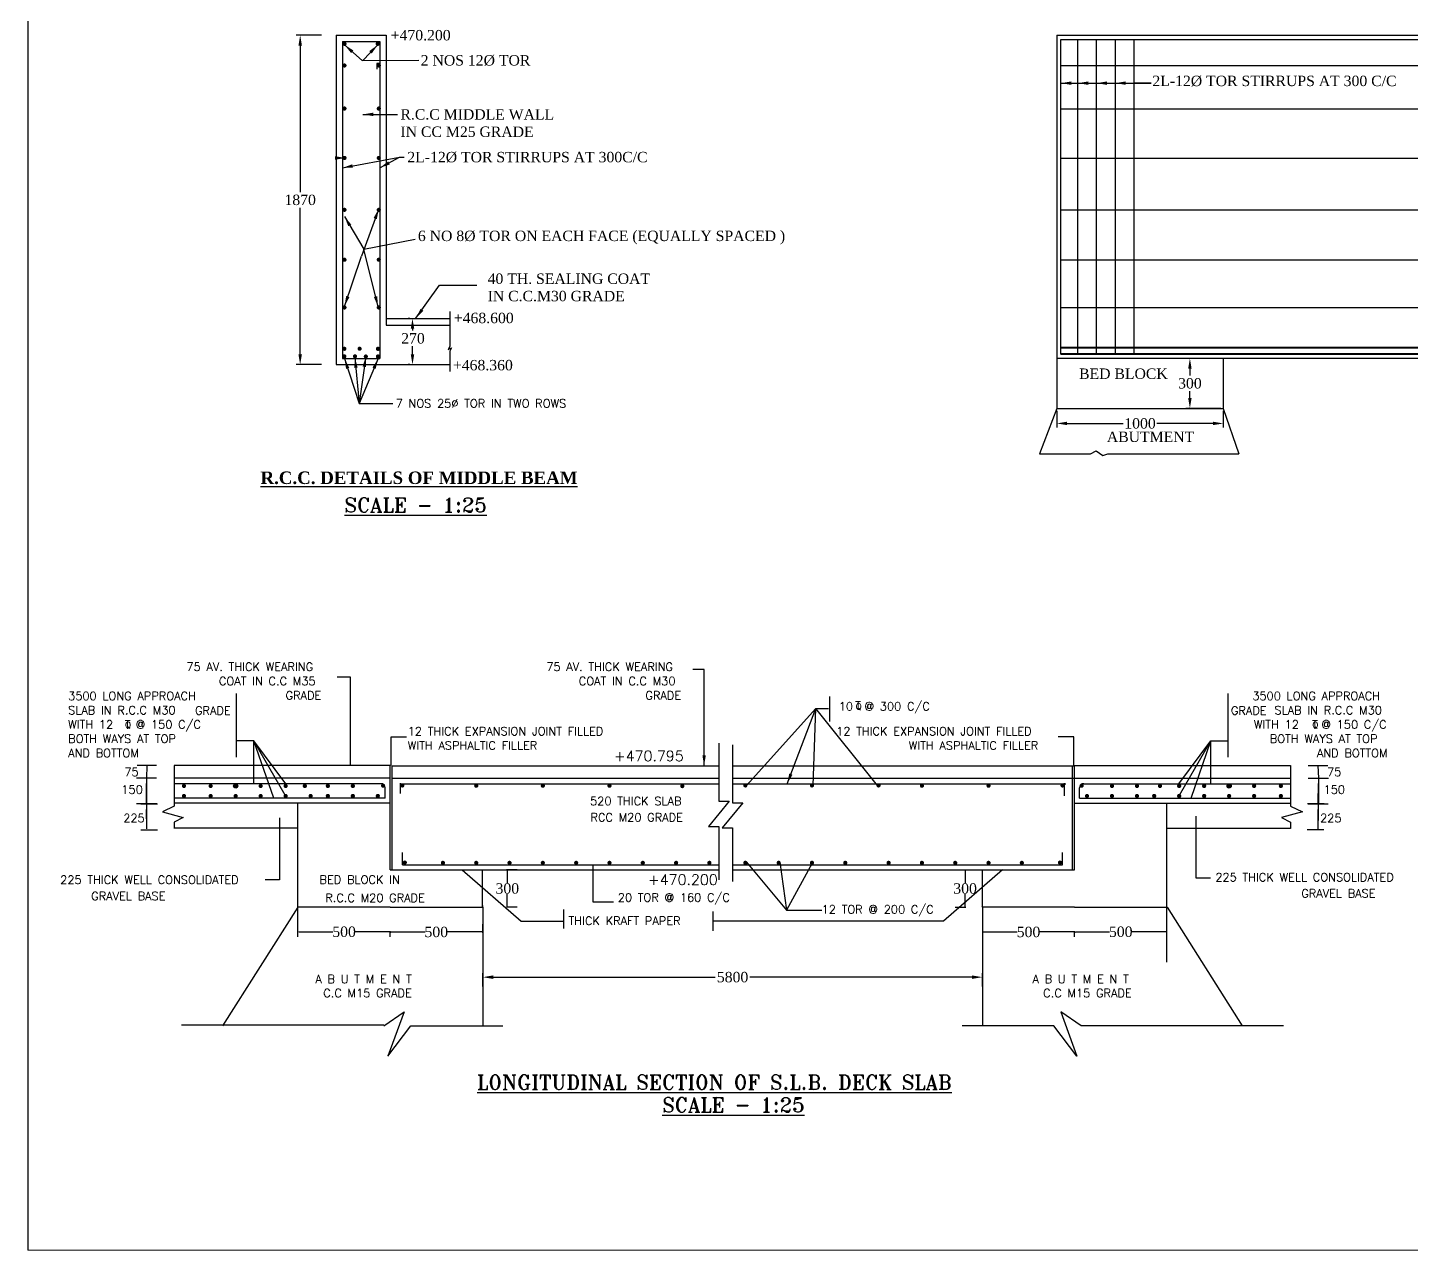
# Model space of a CAD drawing. Header units: millimetres. Extents: x 80 to 6605, y -615 to 2491.
# Drawn here: x 5576.1 to 5908.4, y -615.2 to -321.6 of the extents above; entities that cross this region are included whole.
import ezdxf

# ---------------------------------------------------------------- set-up
doc = ezdxf.new("R2010")
doc.units = ezdxf.units.MM
doc.layers.add('border', color=7, linetype='Continuous')
doc.styles.add('ROMANS', font='romans.shx', dxfattribs={"height": 2.5})
doc.styles.add('ROMANT', font='romant')
doc.styles.add('SIMPLEX', font='simplex.shx')
doc.styles.get("Standard").update_dxf_attribs({"font": 'times.ttf', "height": 2.5})
doc.styles.add('TNR_2.5', font='times.ttf', dxfattribs={"height": 2.5})
doc.dimstyles.new('ISO-25', dxfattribs={"dimtxt": 2.5, "dimasz": 2.5, "dimexe": 1.25, "dimexo": 0.625, "dimtad": 1, "dimlfac": 25, "dimtxsty": 'Standard', "dimcen": 2.5, "dimadec": 0, "dimazin": 0, "dimtfac": 1, "dimtmove": 0, "dimatfit": 3, "dimfxl": 1, "dimarcsym": 0})
doc.dimstyles.get("Standard").update_dxf_attribs({"dimtxt": 0.18, "dimasz": 0.18, "dimexe": 0.18, "dimexo": 0.0625, "dimgap": 0.09, "dimtad": 0, "dimtih": 1, "dimtoh": 1, "dimdec": 4, "dimzin": 0, "dimdsep": 46, "dimtxsty": 'Standard', "dimcen": 0.09, "dimadec": 0, "dimazin": 0, "dimtfac": 1, "dimtdec": 4, "dimtofl": 0, "dimtmove": 0, "dimatfit": 3, "dimfxl": 1, "dimtolj": 1, "dimtzin": 0, "dimarcsym": 0})
doc.dimstyles.new('STYLE_ESH', dxfattribs={"dimtxt": 2.5, "dimasz": 2.5, "dimexe": 1, "dimexo": 0.625, "dimtad": 0, "dimtih": 1, "dimtoh": 1, "dimdec": 0, "dimlfac": 100, "dimzin": 9, "dimdsep": 46, "dimtxsty": 'TNR_2.5', "dimcen": 2.5, "dimadec": 0, "dimazin": 2, "dimtfac": 1, "dimtdec": 0, "dimtofl": 0, "dimtmove": 2, "dimatfit": 3, "dimfxl": 1, "dimarcsym": 0})

# ---------------------------------------------------------------- blocks, each defined once
blk = doc.blocks.new('*D153')
at = {"color": 0, "lineweight": -2, "transparency": 16777216}
for p, q in [((5685.39, -551.79), (5685.39, -548.57)), ((5687.89, -549.57), (5741.23, -549.57)), ((5802.89, -549.57), (5749.55, -549.57)), ((5805.39, -551.79), (5805.39, -548.57))]:
    blk.add_line(p, q, dxfattribs=at)
at = {"color": 0, "transparency": 16777216}
for points in [[(5687.89, -549.15), (5687.89, -549.98), (5685.39, -549.57)], [(5802.89, -549.15), (5802.89, -549.98), (5805.39, -549.57)]]:
    blk.add_solid(points, dxfattribs=at)
at = {"layer": 'Defpoints', "color": 0, "transparency": 16777216}
for p in [(5805.39, -549.57), (5685.39, -552.41), (5805.39, -552.41)]:
    blk.add_point(p, dxfattribs=at)
at = {"color": 0, "transparency": 16777216, "insert": (5745.39, -549.57), "char_height": 2.5, "attachment_point": 5, "style": 'TNR_2.5'}
blk.add_mtext('5800', dxfattribs=at)
blk = doc.blocks.new('*D154')
at = {"color": 0, "lineweight": -2, "transparency": 16777216}
for p, q in [((5693.69, -523.78), (5691.11, -523.78)), ((5691.29, -523.96), (5691.29, -526.92)), ((5691.29, -532.6), (5691.29, -529.64)), ((5693.69, -532.78), (5691.11, -532.78))]:
    blk.add_line(p, q, dxfattribs=at)
at = {"color": 0, "transparency": 16777216}
for points in [[(5691.26, -523.96), (5691.32, -523.96), (5691.29, -523.78)], [(5691.26, -532.6), (5691.32, -532.6), (5691.29, -532.78)]]:
    blk.add_solid(points, dxfattribs=at)
at = {"layer": 'Defpoints', "color": 0, "transparency": 16777216}
for p in [(5691.29, -523.78), (5693.75, -523.78), (5693.75, -532.78)]:
    blk.add_point(p, dxfattribs=at)
at = {"color": 0, "transparency": 16777216, "insert": (5691.29, -528.28), "char_height": 2.5, "attachment_point": 5}
blk.add_mtext('\\A1;300', dxfattribs=at)
blk = doc.blocks.new('*D155')
at = {"color": 0, "lineweight": -2, "transparency": 16777216}
for p, q in [((5641.01, -539.91), (5641.01, -538.5)), ((5641.19, -538.68), (5649.37, -538.68)), ((5662.97, -538.68), (5654.78, -538.68)), ((5663.15, -539.91), (5663.15, -538.5))]:
    blk.add_line(p, q, dxfattribs=at)
at = {"color": 0, "transparency": 16777216}
for points in [[(5641.19, -538.65), (5641.19, -538.71), (5641.01, -538.68)], [(5662.97, -538.65), (5662.97, -538.71), (5663.15, -538.68)]]:
    blk.add_solid(points, dxfattribs=at)
at = {"layer": 'Defpoints', "color": 0, "transparency": 16777216}
for p in [(5641.01, -538.68), (5641.01, -539.97), (5663.15, -539.97)]:
    blk.add_point(p, dxfattribs=at)
at = {"color": 0, "transparency": 16777216, "insert": (5652.08, -538.68), "char_height": 2.5, "attachment_point": 5}
blk.add_mtext('\\A1;500', dxfattribs=at)
blk = doc.blocks.new('*D156')
at = {"color": 0, "lineweight": -2, "transparency": 16777216}
for p, q in [((5685.31, -536.84), (5685.31, -538.9)), ((5663.15, -538.72), (5663.15, -538.9)), ((5663.33, -538.72), (5671.52, -538.72)), ((5685.13, -538.72), (5676.93, -538.72))]:
    blk.add_line(p, q, dxfattribs=at)
at = {"color": 0, "transparency": 16777216}
for points in [[(5663.33, -538.69), (5663.33, -538.75), (5663.15, -538.72)], [(5685.13, -538.69), (5685.13, -538.75), (5685.31, -538.72)]]:
    blk.add_solid(points, dxfattribs=at)
at = {"layer": 'Defpoints', "color": 0, "transparency": 16777216}
for p in [(5685.31, -536.78), (5663.15, -538.66), (5685.31, -538.72)]:
    blk.add_point(p, dxfattribs=at)
at = {"color": 0, "transparency": 16777216, "insert": (5674.23, -538.72), "char_height": 2.5, "attachment_point": 5}
blk.add_mtext('\\A1;500', dxfattribs=at)
blk = doc.blocks.new('*D165')
at = {"color": 0, "lineweight": -2, "transparency": 16777216}
for p, q in [((5805.39, -536.84), (5805.39, -538.9)), ((5805.57, -538.72), (5813.76, -538.72)), ((5827.37, -538.72), (5819.17, -538.72)), ((5827.55, -538.72), (5827.55, -538.9))]:
    blk.add_line(p, q, dxfattribs=at)
at = {"color": 0, "transparency": 16777216}
for points in [[(5805.57, -538.69), (5805.57, -538.75), (5805.39, -538.72)], [(5827.37, -538.69), (5827.37, -538.75), (5827.55, -538.72)]]:
    blk.add_solid(points, dxfattribs=at)
at = {"layer": 'Defpoints', "color": 0, "transparency": 16777216}
for p in [(5805.39, -536.78), (5805.39, -538.72), (5827.55, -538.66)]:
    blk.add_point(p, dxfattribs=at)
at = {"color": 0, "transparency": 16777216, "insert": (5816.47, -538.72), "char_height": 2.5, "attachment_point": 5}
blk.add_mtext('\\A1;500', dxfattribs=at)
blk = doc.blocks.new('*D166')
at = {"color": 0, "lineweight": -2, "transparency": 16777216}
for p, q in [((5827.55, -539.91), (5827.55, -538.5)), ((5827.73, -538.68), (5835.91, -538.68)), ((5849.51, -538.68), (5841.32, -538.68)), ((5849.69, -539.91), (5849.69, -538.5))]:
    blk.add_line(p, q, dxfattribs=at)
at = {"color": 0, "transparency": 16777216}
for points in [[(5827.73, -538.65), (5827.73, -538.71), (5827.55, -538.68)], [(5849.51, -538.65), (5849.51, -538.71), (5849.69, -538.68)]]:
    blk.add_solid(points, dxfattribs=at)
at = {"layer": 'Defpoints', "color": 0, "transparency": 16777216}
for p in [(5827.55, -539.97), (5849.69, -538.68), (5849.69, -539.97)]:
    blk.add_point(p, dxfattribs=at)
at = {"color": 0, "transparency": 16777216, "insert": (5838.62, -538.68), "char_height": 2.5, "attachment_point": 5}
blk.add_mtext('\\A1;500', dxfattribs=at)
blk = doc.blocks.new('*D167')
at = {"color": 0, "lineweight": -2, "transparency": 16777216}
for p, q in [((5798.84, -523.78), (5801.42, -523.78)), ((5801.24, -523.96), (5801.24, -526.92)), ((5801.24, -532.6), (5801.24, -529.64)), ((5798.84, -532.78), (5801.42, -532.78))]:
    blk.add_line(p, q, dxfattribs=at)
at = {"color": 0, "transparency": 16777216}
for points in [[(5801.21, -523.96), (5801.27, -523.96), (5801.24, -523.78)], [(5801.21, -532.6), (5801.27, -532.6), (5801.24, -532.78)]]:
    blk.add_solid(points, dxfattribs=at)
at = {"layer": 'Defpoints', "color": 0, "transparency": 16777216}
for p in [(5798.78, -523.78), (5801.24, -523.78), (5798.78, -532.78)]:
    blk.add_point(p, dxfattribs=at)
at = {"color": 0, "transparency": 16777216, "insert": (5801.24, -528.28), "char_height": 2.5, "attachment_point": 5}
blk.add_mtext('\\A1;300', dxfattribs=at)
blk = doc.blocks.new('*D169')
at = {"color": 0, "lineweight": -2, "transparency": 16777216}
for p, q in [((5823.25, -413.61), (5823.25, -417.6)), ((5863.25, -413.61), (5863.25, -417.6)), ((5825.75, -416.6), (5839.22, -416.6)), ((5860.75, -416.6), (5847.29, -416.6))]:
    blk.add_line(p, q, dxfattribs=at)
at = {"color": 0, "transparency": 16777216}
for points in [[(5825.75, -416.18), (5825.75, -417.01), (5823.25, -416.6)], [(5860.75, -416.18), (5860.75, -417.01), (5863.25, -416.6)]]:
    blk.add_solid(points, dxfattribs=at)
at = {"layer": 'Defpoints', "color": 0, "transparency": 16777216}
for p in [(5823.25, -412.98), (5863.25, -412.98), (5823.25, -416.6)]:
    blk.add_point(p, dxfattribs=at)
at = {"color": 0, "transparency": 16777216, "insert": (5843.25, -416.6), "char_height": 2.5, "attachment_point": 5, "style": 'TNR_2.5'}
blk.add_mtext('1000', dxfattribs=at)
blk = doc.blocks.new('*D170')
at = {"color": 0, "lineweight": -2, "transparency": 16777216}
for p, q in [((5862.63, -400.98), (5854.23, -400.98)), ((5855.23, -403.48), (5855.23, -405.09)), ((5855.23, -410.48), (5855.23, -408.88)), ((5862.63, -412.98), (5854.23, -412.98))]:
    blk.add_line(p, q, dxfattribs=at)
at = {"color": 0, "transparency": 16777216}
for points in [[(5854.81, -403.48), (5855.64, -403.48), (5855.23, -400.98)], [(5854.81, -410.48), (5855.64, -410.48), (5855.23, -412.98)]]:
    blk.add_solid(points, dxfattribs=at)
at = {"layer": 'Defpoints', "color": 0, "transparency": 16777216}
for p in [(5863.25, -400.98), (5855.23, -412.98), (5863.25, -412.98)]:
    blk.add_point(p, dxfattribs=at)
at = {"color": 0, "transparency": 16777216, "insert": (5855.23, -406.98), "char_height": 2.5, "attachment_point": 5, "style": 'TNR_2.5'}
blk.add_mtext('300', dxfattribs=at)
blk = doc.blocks.new('*D264')
at = {"color": 0, "lineweight": -2, "transparency": 16777216}
for p, q in [((5646.69, -323.38), (5640.54, -323.38)), ((5641.54, -325.88), (5641.54, -361.03)), ((5641.54, -399.98), (5641.54, -364.83)), ((5646.69, -402.48), (5640.54, -402.48))]:
    blk.add_line(p, q, dxfattribs=at)
at = {"color": 0, "transparency": 16777216}
for points in [[(5641.12, -325.88), (5641.96, -325.88), (5641.54, -323.38)], [(5641.12, -399.98), (5641.96, -399.98), (5641.54, -402.48)]]:
    blk.add_solid(points, dxfattribs=at)
at = {"layer": 'Defpoints', "color": 0, "transparency": 16777216}
for p in [(5647.31, -323.38), (5641.54, -402.48), (5647.31, -402.48)]:
    blk.add_point(p, dxfattribs=at)
at = {"color": 0, "transparency": 16777216, "insert": (5641.54, -362.93), "char_height": 2.5, "attachment_point": 5, "style": 'TNR_2.5'}
blk.add_mtext('1870', dxfattribs=at)
blk = doc.blocks.new('*D265')
at = {"color": 0, "lineweight": -2, "transparency": 16777216}
for p, q in [((5667.89, -391.38), (5667.51, -391.38)), ((5668.51, -393.88), (5668.51, -394.28)), ((5668.51, -399.98), (5668.51, -398.08)), ((5667.89, -402.48), (5667.51, -402.48))]:
    blk.add_line(p, q, dxfattribs=at)
at = {"color": 0, "transparency": 16777216}
for points in [[(5668.1, -393.88), (5668.93, -393.88), (5668.51, -391.38)], [(5668.1, -399.98), (5668.93, -399.98), (5668.51, -402.48)]]:
    blk.add_solid(points, dxfattribs=at)
at = {"layer": 'Defpoints', "color": 0, "transparency": 16777216}
for p in [(5668.51, -391.38), (5668.51, -402.48), (5668.51, -402.48)]:
    blk.add_point(p, dxfattribs=at)
at = {"color": 0, "transparency": 16777216, "insert": (5668.63, -396.18), "char_height": 2.5, "attachment_point": 5, "style": 'TNR_2.5'}
blk.add_mtext('270', dxfattribs=at)

msp = doc.modelspace()

# ---------------------------------------------------------------- linework, layer by layer
at = {"color": 0}
for p, q in [((5576.08736, -25.15823), (5576.08736, -615.15823)), ((5650.16945, -323.38447), (5650.16945, -402.48447)), ((5650.16945, -323.38447), (5662.16945, -323.38447)), ((5651.66945, -324.88447), (5651.66945, -400.98447)), ((5651.66945, -324.88447), (5660.66945, -324.88447)), ((5660.66945, -324.88447), (5660.66945, -400.98447)), ((5662.16945, -323.38447), (5662.16945, -392.98447)), ((5823.2534, -323.38447), (6017.64165, -323.38447)), ((5823.2534, -323.38447), (6017.64165, -323.38447)), ((5823.2534, -323.38447), (5823.2534, -400.98447)), ((5824.2534, -324.38447), (6017.64165, -324.38447)), ((5824.2534, -399.98447), (5824.2534, -324.38447)), ((5828.33452, -399.98447), (5828.33452, -324.38447)), ((5832.83452, -399.98447), (5832.83452, -324.38447)), ((5837.33452, -399.98447), (5837.33452, -324.38447)), ((5841.83452, -399.98447), (5841.83452, -324.38447)), ((5660.65141, -330.14932), (5659.92801, -330.14932)), ((5659.92801, -330.14932), (5659.92801, -331.5489)), ((5824.2534, -330.6446), (6017.64165, -330.6446)), ((5824.2534, -341.04558), (6017.64165, -341.04558)), ((5824.2534, -352.9035), (6017.64165, -352.9035)), ((5824.2534, -365.33206), (6017.64165, -365.33206)), ((5824.2534, -377.31141), (6017.64165, -377.31141)), ((5824.2534, -388.75598), (6017.64165, -388.75598)), ((5662.16945, -391.38447), (5677.47264, -391.38447)), ((5677.47264, -389.70347), (5677.47264, -398.14972)), ((5662.16945, -392.98447), (5677.47264, -392.98447)), ((5677.47264, -398.14972), (5677.04731, -398.87312)), ((5677.04731, -398.87312), (5677.86099, -398.48438)), ((5677.86099, -398.48438), (5677.50721, -399.26186)), ((5651.66945, -400.98447), (5660.66945, -400.98447)), ((5677.50721, -399.26186), (5677.50721, -404.15624)), ((6017.64165, -400.98447), (5823.2534, -400.98447)), ((5823.2534, -400.98447), (5823.2534, -412.98447)), ((5863.2534, -400.98447), (5863.2534, -412.98447)), ((5650.16945, -402.48447), (5677.50721, -402.48447)), ((5823.2534, -412.98447), (5819.09409, -423.86526)), ((5823.2534, -412.98447), (5863.2534, -412.98447)), ((5849.61746, -412.98447), (5857.29194, -412.98447)), ((5863.2534, -412.98447), (5866.99112, -423.86526)), ((5819.09409, -423.86526), (5831.36008, -423.86526)), ((5831.36008, -423.86526), (5832.69292, -423.19349)), ((5832.69292, -423.19349), (5834.29802, -424.30097)), ((5834.29802, -424.30097), (5835.49159, -423.86526)), ((5835.49159, -423.86526), (5866.99112, -423.86526)), ((5626.26107, -496.72528), (5626.26107, -481.467)), ((5864.43471, -496.72528), (5864.43471, -481.467)), ((5768.76375, -488.16855), (5768.76375, -482.17909)), ((5742.0906, -493.41594), (5742.0906, -507.33136)), ((5745.38969, -493.78216), (5745.38969, -507.69758)), ((5607.03577, -501.76893), (5602.19511, -501.76893)), ((5607.03577, -498.76893), (5602.37453, -498.76893)), ((5604.70515, -498.76893), (5604.61544, -501.76893)), ((5604.61544, -501.76893), (5604.61544, -507.75712)), ((5663.14983, -498.76893), (5611.2632, -498.76893)), ((5611.2632, -498.76893), (5611.2632, -508.48003)), ((5663.14983, -501.76893), (5611.2632, -501.76893)), ((5663.14983, -523.78216), (5663.14983, -498.76893)), ((5663.62983, -498.78216), (5742.0906, -498.78216)), ((5663.62983, -523.78216), (5663.62983, -498.78216)), ((5663.62983, -501.78216), (5742.0906, -501.78216)), ((5745.38969, -498.78216), (5827.54595, -498.78216)), ((5745.38969, -501.78216), (5827.54595, -501.78216)), ((5827.06595, -523.78216), (5827.06595, -498.78216)), ((5827.54595, -498.76893), (5879.43259, -498.76893)), ((5827.54595, -523.78216), (5827.54595, -498.76893)), ((5827.54595, -501.76893), (5879.43259, -501.76893)), ((5879.43259, -498.76893), (5879.43259, -508.48003)), ((5883.66001, -498.76893), (5888.32125, -498.76893)), ((5883.66001, -501.76893), (5888.50067, -501.76893)), ((5885.99063, -498.76893), (5886.08034, -501.76893)), ((5886.08034, -501.76893), (5886.08034, -507.75712)), ((5660.94983, -503.10257), (5611.2632, -503.10257)), ((5661.94983, -506.55712), (5661.94983, -504.10257)), ((5665.60036, -505.44889), (5665.60036, -502.98735)), ((5665.62983, -503.1286), (5742.0906, -503.1286)), ((5745.38969, -503.1286), (5825.45758, -503.1286)), ((5825.09542, -506.05735), (5825.09542, -502.98735)), ((5828.74595, -506.55712), (5828.74595, -504.10257)), ((5829.74595, -503.10257), (5879.43259, -503.10257)), ((5607.08258, -507.96064), (5602.24192, -507.96064)), ((5603.23184, -507.95679), (5607.22952, -507.95679)), ((5661.94983, -506.55712), (5611.2632, -506.55712)), ((5663.14983, -507.75712), (5611.2632, -507.75712)), ((5641.00858, -539.90733), (5641.00858, -507.75712)), ((5744.57372, -507.33136), (5739.6251, -513.37395)), ((5742.0906, -507.33136), (5744.57372, -507.33136)), ((5747.87281, -507.69758), (5742.92418, -513.74017)), ((5745.38969, -507.69758), (5747.87281, -507.69758)), ((5827.54595, -507.75712), (5879.43259, -507.75712)), ((5828.74595, -506.55712), (5879.43259, -506.55712)), ((5849.68721, -545.98216), (5849.68721, -507.75712)), ((5887.46395, -507.95679), (5883.46626, -507.95679)), ((5883.6132, -507.96064), (5888.45386, -507.96064)), ((5611.2632, -508.48003), (5608.44653, -509.85784)), ((5608.44653, -509.85784), (5613.45988, -511.19429)), ((5613.45988, -511.19429), (5611.2632, -512.36295)), ((5882.24925, -509.85784), (5877.2359, -511.19429)), ((5877.2359, -511.19429), (5879.43259, -512.36295)), ((5879.43259, -508.48003), (5882.24925, -509.85784)), ((5603.27865, -514.1485), (5607.27633, -514.1485)), ((5611.2632, -512.36295), (5611.2632, -513.86602)), ((5641.00858, -513.75712), (5611.2632, -513.75712)), ((5739.6251, -513.37395), (5742.0906, -513.37395)), ((5742.0906, -513.37395), (5742.0906, -526.19156)), ((5742.92418, -513.74017), (5745.38969, -513.74017)), ((5745.38969, -513.74017), (5745.38969, -526.55778)), ((5849.68721, -513.75712), (5879.43259, -513.75712)), ((5879.43259, -512.36295), (5879.43259, -513.86602)), ((5887.41714, -514.1485), (5883.41945, -514.1485)), ((5666.09452, -522.58216), (5666.09452, -519.64629)), ((5824.60126, -522.58216), (5824.60126, -519.64629)), ((5663.14983, -523.78216), (5742.0906, -523.78216)), ((5663.62983, -523.78216), (5742.0906, -523.78216)), ((5666.09452, -522.58216), (5742.0906, -522.58216)), ((5685.30609, -532.78216), (5685.30609, -523.78216)), ((5745.38969, -522.58216), (5824.60126, -522.58216)), ((5805.38969, -532.78216), (5805.38969, -523.78216)), ((5640.96202, -532.78216), (5622.89496, -561.26161)), ((5663.14983, -532.78216), (5641.00858, -532.78216)), ((5663.14983, -532.78216), (5685.38969, -532.78216)), ((5704.84288, -537.90328), (5704.84288, -533.29221)), ((5740.76086, -538.4073), (5740.76086, -533.79623)), ((5827.54595, -532.78216), (5805.30609, -532.78216)), ((5827.54595, -532.78216), (5849.68721, -532.78216)), ((5849.73376, -532.78216), (5867.80082, -561.26161)), ((5661.61158, -561.26161), (5666.4866, -557.90616)), ((5666.4866, -557.90616), (5662.58658, -568.50378)), ((5829.0842, -561.26161), (5824.20919, -557.90616)), ((5824.20919, -557.90616), (5828.1092, -568.50378)), ((5612.9961, -561.02812), (5661.61158, -561.02812)), ((5662.58658, -568.50378), (5668.1116, -561.26161)), ((5668.1116, -561.26161), (5690.17669, -561.26161)), ((5822.58418, -561.26161), (5800.51909, -561.26161)), ((5828.1092, -568.50378), (5822.58418, -561.26161)), ((5877.69968, -561.26161), (5829.0842, -561.26161))]:
    msp.add_line(p, q, dxfattribs=at)
at = {"color": 0, "lineweight": 40}
for p, q in [((6017.64165, -398.48447), (5824.2534, -398.48447)), ((6017.64165, -399.98447), (5824.2534, -399.98447))]:
    msp.add_line(p, q, dxfattribs=at)
at = {"color": 0, "ltscale": 0.5}
for p, q in [((5655.67995, -411.80501), (5663.76457, -411.80501)), ((5745.38969, -523.78216), (5827.54595, -523.78216)), ((5685.38969, -532.78216), (5685.38969, -561.26161)), ((5805.38969, -532.78216), (5805.38969, -561.26161))]:
    msp.add_line(p, q, dxfattribs=at)
at = {"color": 0, "const_width": 0.5}
for points in [[(5652.17808, -325.68854, 1), (5652.17808, -325.18854, 1)], [(5660.17108, -325.68854, 1), (5660.17108, -325.18854, 1)], [(5652.17808, -330.8946, 1), (5652.17808, -330.3946, 1)], [(5660.41945, -330.8946, 1), (5660.41945, -330.3946, 1)], [(5652.17808, -341.23471, 1), (5652.17808, -340.73471, 1)], [(5660.41945, -341.23471, 1), (5660.41945, -340.73471, 1)], [(5652.17808, -353.10177, 1), (5652.17808, -352.60177, 1)], [(5660.41945, -353.10177, 1), (5660.41945, -352.60177, 1)], [(5652.17808, -365.55449, 1), (5652.17808, -365.05449, 1)], [(5660.41945, -365.55449, 1), (5660.41945, -365.05449, 1)], [(5652.17808, -377.54372, 1), (5652.17808, -377.04372, 1)], [(5660.41945, -377.54372, 1), (5660.41945, -377.04372, 1)], [(5652.17808, -389.00479, 1), (5652.17808, -388.50479, 1)], [(5660.41945, -389.00479, 1), (5660.41945, -388.50479, 1)], [(5652.149, -398.92192, 1), (5652.149, -398.42192, 1)], [(5655.81427, -398.91318, 1), (5655.81427, -398.41318, 1)], [(5660.21821, -398.93549, 1), (5660.21821, -398.43549, 1)], [(5652.149, -400.75055, 1), (5652.149, -400.25055, 1)], [(5654.70316, -400.74182, 1), (5654.70316, -400.24182, 1)], [(5657.30117, -400.78002, 1), (5657.30117, -400.28002, 1)], [(5660.21821, -400.76412, 1), (5660.21821, -400.26412, 1)], [(5613.3662, -503.65547, 1), (5613.8662, -503.65547, 1)], [(5619.79285, -503.65435, 1), (5620.29285, -503.65435, 1)], [(5625.79285, -503.65435, 1), (5626.29285, -503.65435, 1)], [(5631.79285, -503.65435, 1), (5632.29285, -503.65435, 1)], [(5637.79285, -503.65435, 1), (5638.29285, -503.65435, 1)], [(5642.40413, -503.65435, 1), (5642.90413, -503.65435, 1)], [(5647.9341, -503.65435, 1), (5648.4341, -503.65435, 1)], [(5653.9341, -503.65435, 1), (5654.4341, -503.65435, 1)], [(5661.20158, -503.57986, 1), (5661.70158, -503.57986, 1)], [(5665.81519, -503.53424, 1), (5666.31519, -503.53424, 1)], [(5683.5744, -503.59934, 1), (5684.0744, -503.59934, 1)], [(5699.5744, -503.59934, 1), (5700.0744, -503.59934, 1)], [(5715.5744, -503.59934, 1), (5716.0744, -503.59934, 1)], [(5733.06816, -503.68699, 1), (5733.56816, -503.68699, 1)], [(5748.21053, -503.52603, 1), (5748.71053, -503.52603, 1)], [(5764.21053, -503.52603, 1), (5764.71053, -503.52603, 1)], [(5780.21053, -503.52603, 1), (5780.71053, -503.52603, 1)], [(5791.12138, -503.59934, -1), (5790.62138, -503.59934, -1)], [(5807.12138, -503.59934, -1), (5806.62138, -503.59934, -1)], [(5824.88059, -503.53424, -1), (5824.38059, -503.53424, -1)], [(5829.49421, -503.57986, -1), (5828.99421, -503.57986, -1)], [(5836.76168, -503.65435, -1), (5836.26168, -503.65435, -1)], [(5842.76168, -503.65435, -1), (5842.26168, -503.65435, -1)], [(5848.29165, -503.65435, -1), (5847.79165, -503.65435, -1)], [(5852.90294, -503.65435, -1), (5852.40294, -503.65435, -1)], [(5858.90294, -503.65435, -1), (5858.40294, -503.65435, -1)], [(5864.90294, -503.65435, -1), (5864.40294, -503.65435, -1)], [(5870.90294, -503.65435, -1), (5870.40294, -503.65435, -1)], [(5877.32958, -503.65547, -1), (5876.82958, -503.65547, -1)], [(5613.3662, -506.05712, 1), (5613.8662, -506.05712, 1)], [(5619.79285, -506.056, 1), (5620.29285, -506.056, 1)], [(5625.79285, -506.056, 1), (5626.29285, -506.056, 1)], [(5631.79285, -506.056, 1), (5632.29285, -506.056, 1)], [(5637.79285, -506.056, 1), (5638.29285, -506.056, 1)], [(5643.79285, -506.056, 1), (5644.29285, -506.056, 1)], [(5647.9341, -506.056, 1), (5648.4341, -506.056, 1)], [(5653.9341, -506.056, 1), (5654.4341, -506.056, 1)], [(5659.9341, -506.056, 1), (5660.4341, -506.056, 1)], [(5830.76168, -506.056, -1), (5830.26168, -506.056, -1)], [(5836.76168, -506.056, -1), (5836.26168, -506.056, -1)], [(5842.76168, -506.056, -1), (5842.26168, -506.056, -1)], [(5846.90294, -506.056, -1), (5846.40294, -506.056, -1)], [(5852.90294, -506.056, -1), (5852.40294, -506.056, -1)], [(5858.90294, -506.056, -1), (5858.40294, -506.056, -1)], [(5864.90294, -506.056, -1), (5864.40294, -506.056, -1)], [(5870.90294, -506.056, -1), (5870.40294, -506.056, -1)], [(5877.32958, -506.05712, -1), (5876.82958, -506.05712, -1)], [(5666.42, -522.04935, 1), (5666.92, -522.04935, 1)], [(5675.5744, -522.11445, 1), (5676.0744, -522.11445, 1)], [(5683.5744, -522.11445, 1), (5684.0744, -522.11445, 1)], [(5691.5744, -522.11445, 1), (5692.0744, -522.11445, 1)], [(5699.5744, -522.11445, 1), (5700.0744, -522.11445, 1)], [(5707.5744, -522.11445, 1), (5708.0744, -522.11445, 1)], [(5715.5744, -522.11445, 1), (5716.0744, -522.11445, 1)], [(5723.5744, -522.11445, 1), (5724.0744, -522.11445, 1)], [(5731.5744, -522.11445, 1), (5732.0744, -522.11445, 1)], [(5739.5744, -522.11445, 1), (5740.0744, -522.11445, 1)], [(5748.21053, -522.11445, 1), (5748.71053, -522.11445, 1)], [(5756.21053, -522.11445, 1), (5756.71053, -522.11445, 1)], [(5764.21053, -522.11445, 1), (5764.71053, -522.11445, 1)], [(5772.21053, -522.11445, 1), (5772.71053, -522.11445, 1)], [(5783.12138, -522.11445, -1), (5782.62138, -522.11445, -1)], [(5791.12138, -522.11445, -1), (5790.62138, -522.11445, -1)], [(5799.12138, -522.11445, -1), (5798.62138, -522.11445, -1)], [(5807.12138, -522.11445, -1), (5806.62138, -522.11445, -1)], [(5815.12138, -522.11445, -1), (5814.62138, -522.11445, -1)], [(5824.27578, -522.04935, -1), (5823.77578, -522.04935, -1)]]:
    msp.add_lwpolyline(points, format="xyb", close=True, dxfattribs=at)
at = {"color": 0}
msp.add_lwpolyline([(5830.83452, -334.89028), (5837.33452, -334.89028), (5841.83452, -334.89028)], dxfattribs=at)
for centre in [(5626.04805, -503.64326), (5864.64773, -503.64326)]:
    msp.add_circle(centre, 0.49988, dxfattribs=at)
for centre, start, end in [((5660.94983, -504.10257), 0, 90), ((5829.74595, -504.10257), 90, 180), ((5686.30609, -532.36268), 180, 197.4415508), ((5804.38969, -532.36268), 342.5584492, 0)]:
    msp.add_arc(centre, 1, start, end, dxfattribs=at)
at = {"layer": 'border', "color": 0, "lineweight": 5}
for p, q in [((5576.08736, -15.15823), (5576.08736, -615.15823)), ((5576.08736, -615.15823), (6436.08736, -615.15823))]:
    msp.add_line(p, q, dxfattribs=at)

# ---------------------------------------------------------------- texts
at = {"color": 0}
for s, p in [('BED BLOCK', (5828.61087, -405.90477)), ('ABUTMENT', (5835.286, -421.05782))]:
    msp.add_text(s, height=2.5, dxfattribs=at).set_placement(p)
for s, height, style, p in [('%%USCALE - 1:25', 3.5, 'ROMANT', (5652.1647, -437.93947)), ('75 AV. THICK WEARING', 2, 'SIMPLEX', (5614.222, -476.03872)), ('75 AV. THICK WEARING', 2, 'SIMPLEX', (5700.64971, -476.03872)), ('COAT IN C.C M35', 2, 'SIMPLEX', (5622.02202, -479.46729)), ('COAT IN C.C M30', 2, 'SIMPLEX', (5708.44973, -479.46729)), ('3500 LONG APPROACH', 2, 'SIMPLEX', (5585.81119, -483.03246)), ('GRADE', 2, 'SIMPLEX', (5638.0333, -482.9137)), ('GRADE', 2, 'SIMPLEX', (5724.46101, -482.9137)), ('3500 LONG APPROACH', 2, 'SIMPLEX', (5870.21792, -483.03246)), ('SLAB IN R.C.C M30', 2, 'SIMPLEX', (5585.81119, -486.46103)), ('GRADE', 2, 'SIMPLEX', (5616.28124, -486.54099)), ('10  @ 300 C/C', 2, 'SIMPLEX', (5770.8965, -485.5311)), ('T ', 2, 'SIMPLEX', (5774.84688, -485.34115)), ('Q', 1.5, 'SIMPLEX', (5774.96957, -485.29835)), ('GRADE', 2, 'SIMPLEX', (5865.08121, -486.54099)), ('SLAB IN R.C.C M30', 2, 'SIMPLEX', (5875.55126, -486.46103)), ('WITH 12   @ 150 C/C', 2, 'SIMPLEX', (5585.81119, -489.88961)), ('T ', 2, 'SIMPLEX', (5599.38944, -489.97293)), ('Q', 1.5, 'SIMPLEX', (5599.49155, -489.74853)), ('WITH 12   @ 150 C/C', 2, 'SIMPLEX', (5870.59888, -489.88961)), ('T ', 2, 'SIMPLEX', (5884.55741, -489.97293)), ('Q', 1.5, 'SIMPLEX', (5884.64578, -489.74853)), ('BOTH WAYS AT TOP', 2, 'SIMPLEX', (5585.81119, -493.31818)), ('12 THICK EXPANSION JOINT FILLED', 2, 'SIMPLEX', (5667.37808, -491.5082)), ('12 THICK EXPANSION JOINT FILLED', 2, 'SIMPLEX', (5770.27008, -491.5082)), ('BOTH WAYS AT TOP', 2, 'SIMPLEX', (5874.4084, -493.31818)), ('AND BOTTOM', 2, 'SIMPLEX', (5585.81119, -496.74675)), ('WITH ASPHALTIC FILLER', 2, 'SIMPLEX', (5667.37808, -494.93677)), ('WITH ASPHALTIC FILLER', 2, 'SIMPLEX', (5787.69865, -494.93677)), ('AND BOTTOM', 2, 'SIMPLEX', (5885.74173, -496.74675)), ('+470.795', 2.5, 'ROMANS', (5716.93592, -497.69562)), ('75', 2, 'SIMPLEX', (5599.29047, -501.27972)), ('75', 2, 'SIMPLEX', (5888.16721, -501.27972)), ('150', 2, 'SIMPLEX', (5598.58769, -505.51903)), ('150', 2, 'SIMPLEX', (5887.34618, -505.51903)), ('520 THICK SLAB', 2, 'SIMPLEX', (5711.16318, -508.27638)), ('225', 2, 'SIMPLEX', (5599.05164, -512.36295)), ('RCC M20 GRADE', 2, 'SIMPLEX', (5711.25193, -512.1853)), ('225', 2, 'SIMPLEX', (5886.50129, -512.36295)), ('+470.200', 2.5, 'ROMANS', (5725.10751, -527.39486)), ('225 THICK WELL CONSOLIDATED', 2, 'SIMPLEX', (5861.34122, -526.56264)), ('225 THICK WELL CONSOLIDATED', 2, 'SIMPLEX', (5583.89704, -527.19295)), ('BED BLOCK IN ', 2, 'SIMPLEX', (5646.19132, -527.13768)), ('GRAVEL BASE', 2, 'SIMPLEX', (5591.35187, -531.08207)), (' R.C.C M20 GRADE', 2, 'SIMPLEX', (5646.19132, -531.52048)), ('20 TOR @ 160 C/C', 2, 'SIMPLEX', (5717.82489, -531.43717)), ('GRAVEL BASE', 2, 'SIMPLEX', (5881.98163, -530.45177)), ('THICK KRAFT PAPER', 2, 'SIMPLEX', (5705.98838, -537.03641)), ('12 TOR @ 200 C/C', 2, 'SIMPLEX', (5766.78821, -534.28978)), ('A B U T M E N T', 2, 'SIMPLEX', (5645.17899, -551.02228)), ('A B U T M E N T', 2, 'SIMPLEX', (5817.42155, -551.02228)), ('C.C M15 GRADE', 2, 'SIMPLEX', (5647.07931, -554.38841)), ('C.C M15 GRADE', 2, 'SIMPLEX', (5819.99742, -554.38841)), ('%%ULONGITUDINAL SECTION OF S.L.B. DECK SLAB', 3.5, 'ROMANT', (5684.01756, -576.55646)), ('%%USCALE - 1:25', 3.5, 'ROMANT', (5728.48872, -581.999))]:
    msp.add_text(s, height=height, dxfattribs=dict(at, style=style)).set_placement(p)
at = {"color": 0, "char_height": 2.5, "attachment_point": 1}
for s, insert, width in [('+470.200', (5663.27535, -322.11885), 26.0851), ('2 NOS 12%%C TOR', (5670.4896, -328.15107), 26.0851), ('2L-12%%c TOR STIRRUPS AT 300 C/C', (5846.22283, -333.09532), 90.9920635), ('R.C.C MIDDLE WALL \\PIN CC M25 GRADE', (5665.62171, -341.14044), 44.8520478), ('2L-12%%c TOR STIRRUPS AT 300C/C ', (5667.27448, -351.39325), 90.9920635), ('6 NO 8%%c TOR ON EACH FACE (EQUALLY SPACED )', (5669.81207, -370.30622), 112.5587955), ('40 TH. SEALING COAT\\PIN C.C.M30 GRADE ', (5686.5575, -380.59292), 90.9920635), ('+468.600', (5678.42434, -390.0199), 26.0851), ('+468.360', (5678.2151, -401.35032), 26.0851)]:
    msp.add_mtext(s, dxfattribs=dict(at, insert=insert, width=width))
at = {"color": 0, "insert": (5664.4713, -410.7964), "char_height": 2, "attachment_point": 1, "style": 'SIMPLEX'}
msp.add_mtext('7 NOS 25%%C TOR IN TWO ROWS ', dxfattribs=at)
at = {"color": 0, "insert": (5632.00644, -428.14309), "char_height": 3, "attachment_point": 1}
msp.add_mtext('{\\fTimes New Roman|b1|i0|c0|p18;\\LR.C.C. DETAILS OF MIDDLE BEAM}', dxfattribs=at)

# ---------------------------------------------------------------- dimensions: what is measured, and where the dimension line sits
at = {"color": 0}
for base, p1, p2, text, picture, middle in [((5641.54149, -402.48447), (5647.3144, -323.38447), (5647.3144, -402.48447), '1870', '*D264', (5641.54149, -362.93447)), ((5855.22689, -412.98447), (5863.2534, -400.98447), (5863.2534, -412.98447), '300', '*D170', (5855.22689, -406.98447))]:
    dim = msp.add_linear_dim(base=base, p1=p1, p2=p2, angle=90, text=text, dimstyle='STYLE_ESH', dxfattribs=at)
    dim.commit()
    dim.dimension.update_dxf_attribs({"geometry": picture, "text_midpoint": middle})
dim = msp.add_linear_dim(base=(5668.51253, -402.48447), p1=(5668.51253, -391.38447), p2=(5668.51253, -402.48447), angle=90, text='270', dimstyle='STYLE_ESH', dxfattribs=at)
dim.commit()
dim.dimension.update_dxf_attribs({"geometry": '*D265', "text_midpoint": (5668.63483, -396.17599), "dimtype": 160})
for base, p1, p2, text, picture, middle in [((5823.2534, -416.59763), (5863.2534, -412.98447), (5823.2534, -412.98447), '1000', '*D169', (5843.2534, -416.59763)), ((5805.38969, -549.56613), (5685.38969, -552.41353), (5805.38969, -552.41353), '5800', '*D153', (5745.38969, -549.56613))]:
    dim = msp.add_linear_dim(base=base, p1=p1, p2=p2, text=text, dimstyle='STYLE_ESH', dxfattribs=at)
    dim.commit()
    dim.dimension.update_dxf_attribs({"geometry": picture, "text_midpoint": middle})
for base, p1, p2, angle, text, picture, middle in [((5691.28684, -523.78216), (5693.75401, -532.78216), (5693.75401, -523.78216), 90, '300', '*D154', (5691.28684, -528.28216)), ((5801.24236, -523.78216), (5798.77519, -532.78216), (5798.77519, -523.78216), 90, '300', '*D167', (5801.24236, -528.28216)), ((5805.38969, -538.71983), (5827.54595, -538.66092), (5805.38969, -536.7782), 180, '500', '*D165', (5816.46782, -538.71983)), ((5849.68721, -538.68416), (5827.54595, -539.96983), (5849.68721, -539.96983), 180, '500', '*D166', (5838.61658, -538.68416))]:
    dim = msp.add_linear_dim(base=base, p1=p1, p2=p2, angle=angle, text=text, dimstyle='Standard', override={"dimscale": 1}, dxfattribs=at)
    dim.commit()
    dim.dimension.update_dxf_attribs({"geometry": picture, "text_midpoint": middle})
for base, p1, p2, picture, middle in [((5641.00858, -538.68416), (5663.14983, -539.96983), (5641.00858, -539.96983), '*D155', (5652.0792, -538.68416)), ((5685.30609, -538.71983), (5663.14983, -538.66092), (5685.30609, -536.7782), '*D156', (5674.22796, -538.71983))]:
    dim = msp.add_linear_dim(base=base, p1=p1, p2=p2, text='500', dimstyle='Standard', override={"dimscale": 1}, dxfattribs=at)
    dim.commit()
    dim.dimension.update_dxf_attribs({"geometry": picture, "text_midpoint": middle})

# ---------------------------------------------------------------- leaders
for points in [[(5652.17808, -325.68854), (5656.38649, -329.42255), (5670.00868, -329.3457)], [(5660.17108, -325.68854), (5656.55173, -329.42162)], [(5656.62338, -342.39044), (5664.90193, -342.39044)], [(5652.18073, -401.01112), (5655.67995, -411.80501)], [(5654.70316, -400.74182), (5655.67995, -411.80501)], [(5657.30117, -400.53002), (5655.67995, -411.7153)], [(5660.26124, -401.04162), (5655.67995, -411.80501)]]:
    msp.add_leader(points, dimstyle='STYLE_ESH', dxfattribs=at)
for points, dimstyle, override in [([(5824.2534, -334.89028), (5832.83452, -334.89028), (5837.33452, -334.89028)], 'ISO-25', {"dimgap": 0.625, "dimtad": 0}), ([(5828.33452, -334.89028), (5836.91564, -334.89028), (5841.41564, -334.89028)], 'ISO-25', {"dimgap": 0.625, "dimtad": 0}), ([(5832.83452, -334.89028), (5841.41564, -334.89028), (5845.91564, -334.89028)], 'ISO-25', {"dimgap": 0.625, "dimtad": 0}), ([(5837.33452, -334.89028), (5845.91564, -334.89028), (5841.83452, -334.89028)], 'ISO-25', {"dimgap": 0.625, "dimtad": 0}), ([(5652.42808, -352.85177), (5651.77632, -352.85177)], 'STYLE_ESH', {"dimgap": 0.625, "dimtad": 0}), ([(5651.66945, -355.23449), (5665.38681, -352.68012)], 'STYLE_ESH', {"dimgap": 0.625, "dimtad": 0}), ([(5660.66945, -355.22355), (5665.38681, -352.68012), (5666.50645, -352.68012)], 'STYLE_ESH', {"dimgap": 0.625, "dimtad": 0}), ([(5660.41945, -365.05449), (5656.22744, -376.43641)], 'STYLE_ESH', {"dimgap": 0.625, "dimtad": 0}), ([(5652.17808, -366.8946), (5656.83562, -374.78511), (5669.17888, -372.32623)], 'STYLE_ESH', {"dimgap": 0.625, "dimtad": 0}), ([(5660.24628, -388.57447), (5656.83562, -374.78511)], 'STYLE_ESH', {"dimgap": 0.625, "dimtad": 0}), ([(5652.17808, -388.50479), (5656.22744, -376.43641)], 'STYLE_ESH', {"dimgap": 0.625, "dimtad": 0}), ([(5653.64409, -498.76893), (5653.64409, -477.52022), (5650.45109, -477.52022)], 'Standard', {"dimscale": 1}), ([(5738.55579, -498.78216), (5738.55579, -475.66275), (5735.87761, -475.66275)], 'STYLE_ESH', {"dimgap": 0.625, "dimtad": 0}), ([(5748.71053, -503.52603), (5765.3933, -485.09162)], 'Standard', {"dimscale": 1}), ([(5764.71053, -503.52603), (5765.3933, -485.09162), (5768.41545, -485.09162)], 'Standard', {"dimscale": 1}), ([(5780.21144, -503.50468), (5765.3933, -485.09162)], 'Standard', {"dimscale": 1}), ([(5630.42732, -503.06086), (5630.42732, -492.78561), (5626.26107, -492.78561)], 'Standard', {"dimscale": 1}), ([(5637.95223, -505.823), (5630.42732, -492.78561)], 'Standard', {"dimscale": 1}), ([(5638.10655, -503.10257), (5630.42732, -492.78561)], 'Standard', {"dimscale": 1}), ([(5635.18356, -506.55712), (5630.42732, -492.78561)], 'Standard', {"dimscale": 1}), ([(5663.37256, -498.76893), (5663.37256, -491.88251), (5667.08796, -491.88251)], 'Standard', {"dimscale": 1}), ([(5827.32322, -498.76893), (5827.32322, -491.88251), (5823.60782, -491.88251)], 'Standard', {"dimscale": 1}), ([(5852.58924, -503.10257), (5860.26846, -492.78561)], 'Standard', {"dimscale": 1}), ([(5852.74355, -505.823), (5860.26846, -492.78561)], 'Standard', {"dimscale": 1}), ([(5855.51222, -506.55712), (5860.26846, -492.78561)], 'Standard', {"dimscale": 1}), ([(5860.26846, -503.06086), (5860.26846, -492.78561), (5864.43471, -492.78561)], 'Standard', {"dimscale": 1}), ([(5604.61544, -501.76893), (5604.61544, -505.79389)], 'Standard', {"dimscale": 1}), ([(5886.08034, -501.76893), (5886.08034, -505.79389)], 'Standard', {"dimscale": 1}), ([(5604.62702, -507.75712), (5604.61544, -503.08638)], 'Standard', {"dimscale": 1}), ([(5886.06876, -507.75712), (5886.08034, -503.08638)], 'Standard', {"dimscale": 1}), ([(5604.66225, -507.96064), (5604.66225, -511.9856)], 'Standard', {"dimscale": 1}), ([(5886.03353, -507.96064), (5886.03353, -511.9856)], 'Standard', {"dimscale": 1}), ([(5604.67383, -513.94883), (5604.66225, -509.27809)], 'Standard', {"dimscale": 1}), ([(5636.59335, -511.30902), (5636.59335, -526.15755), (5633.09432, -526.15755)], 'Standard', {"dimscale": 1}), ([(5856.66767, -510.87971), (5856.66767, -525.72824), (5860.1667, -525.72824)], 'Standard', {"dimscale": 1}), ([(5886.02195, -513.94883), (5886.03353, -509.27809)], 'Standard', {"dimscale": 1}), ([(5680.48244, -523.78216), (5694.60852, -536.10177), (5704.84288, -536.10177)], 'Standard', {"dimscale": 1}), ([(5711.84828, -522.58216), (5711.84828, -531.477), (5716.80754, -531.477)], 'Standard', {"dimscale": 1}), ([(5810.21334, -523.78216), (5796.08726, -536.10177), (5740.76086, -536.10177)], 'Standard', {"dimscale": 1}), ([(5748.74354, -521.95322), (5758.31025, -533.48279)], 'Standard', {"dimscale": 1}), ([(5756.74354, -521.95322), (5758.31025, -533.48279)], 'Standard', {"dimscale": 1}), ([(5764.49354, -522.20322), (5758.31025, -533.48279), (5766.83398, -533.48279)], 'Standard', {"dimscale": 1})]:
    msp.add_leader(points, dimstyle=dimstyle, override=override, dxfattribs=at)
at = {"color": 0, "ltscale": 0.5}
msp.add_leader([(5669.34379, -391.34919), (5674.99119, -383.40454), (5683.97568, -383.40454)], dimstyle='ISO-25', override={"dimgap": 0.625, "dimtad": 0}, dxfattribs=at)
at = {"color": 0, "ltscale": 6}
msp.add_leader([(5758.50649, -503.1286), (5765.3933, -485.09162)], dimstyle='ISO-25', override={"dimgap": 0.625, "dimtad": 0}, dxfattribs=at)

doc.saveas('drawing.dxf')
